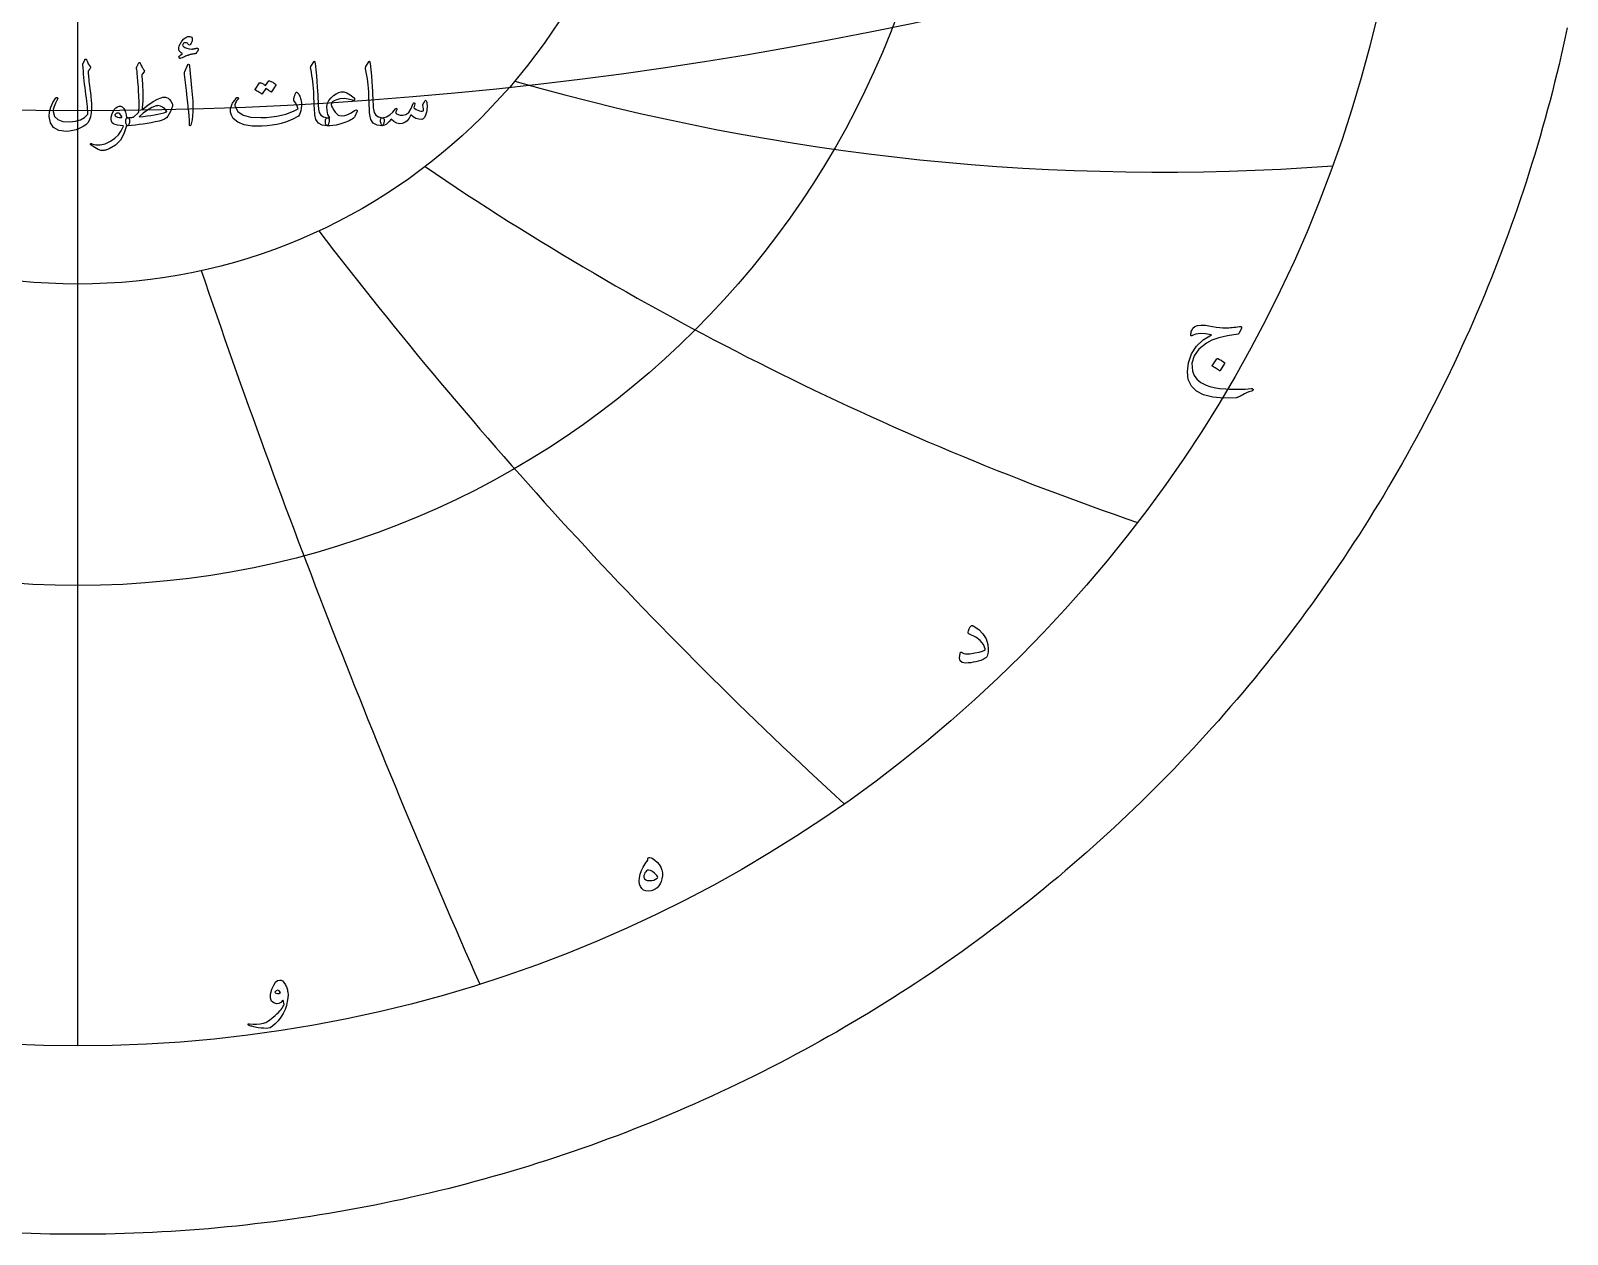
# Model space of a CAD drawing. Header units: millimetres. Extents: x -68 to 68, y -68 to 70.
# Drawn here: x -2.1 to 67, y -68.5 to -14.3 of the extents above; entities that cross this region are included whole.
import ezdxf

# ---------------------------------------------------------------- set-up
doc = ezdxf.new("R2010")
doc.units = ezdxf.units.MM
for name, color, linetype in [('CUT_OUTER', 1, 'Continuous'), ('ENGRAVE', 7, 'Continuous'), ('ENGRAVE_FINE', 8, 'Continuous'), ('TEXT', 5, 'Continuous')]:
    doc.layers.add(name, color=color, linetype=linetype)

msp = doc.modelspace()

# ---------------------------------------------------------------- linework, layer by layer
at = {"layer": 'CUT_OUTER'}
msp.add_lwpolyline([(66.9903, -14.182), (66.902, -14.5927), (66.8112, -15.003), (66.7179, -15.4126), (66.6221, -15.8217), (66.5237, -16.2302), (66.4229, -16.6381), (66.3196, -17.0453), (66.2137, -17.4519), (66.1054, -17.8579), (65.9946, -18.2632), (65.8813, -18.6677), (65.7655, -19.0716), (65.6472, -19.4748), (65.5265, -19.8772), (65.4033, -20.2789), (65.2776, -20.6799), (65.1495, -21.08), (65.0189, -21.4794), (64.8859, -21.8779), (64.7505, -22.2756), (64.6126, -22.6725), (64.4722, -23.0685), (64.3295, -23.4637), (64.1843, -23.858), (64.0367, -24.2513), (63.8867, -24.6438), (63.7343, -25.0354), (63.5795, -25.4259), (63.4222, -25.8156), (63.2627, -26.2042), (63.1007, -26.5919), (62.9363, -26.9786), (62.7696, -27.3643), (62.6005, -27.7489), (62.4291, -28.1325), (62.2553, -28.515), (62.0791, -28.8965), (61.9007, -29.2768), (61.7199, -29.6561), (61.5367, -30.0342), (61.3513, -30.4113), (61.1635, -30.7871), (60.9735, -31.1618), (60.7811, -31.5354), (60.5865, -31.9077), (60.3896, -32.2789), (60.1904, -32.6488), (59.9889, -33.0175), (59.7852, -33.385), (59.5792, -33.7512), (59.371, -34.1161), (59.1605, -34.4798), (58.9479, -34.8421), (58.733, -35.2032), (58.5159, -35.5629), (58.2965, -35.9213), (58.075, -36.2783), (57.8513, -36.634), (57.6255, -36.9882), (57.3974, -37.3411), (57.1672, -37.6926), (56.9349, -38.0427), (56.7004, -38.3913), (56.4638, -38.7385), (56.225, -39.0842), (55.9841, -39.4285), (55.7411, -39.7712), (55.4961, -40.1125), (55.2489, -40.4523), (54.9996, -40.7905), (54.7483, -41.1272), (54.4949, -41.4624), (54.2395, -41.796), (53.982, -42.128), (53.7225, -42.4584), (53.461, -42.7873), (53.1974, -43.1145), (52.9319, -43.4401), (52.6644, -43.764), (52.3948, -44.0864), (52.1233, -44.407), (51.8499, -44.726), (51.5745, -45.0433), (51.2971, -45.3589), (51.0178, -45.6728), (50.7366, -45.985), (50.4535, -46.2954), (50.1685, -46.6042), (49.8816, -46.9111), (49.5928, -47.2163), (49.3022, -47.5197), (49.0097, -47.8213), (48.7153, -48.1211), (48.4191, -48.4191), (48.1211, -48.7153), (47.8213, -49.0097), (47.5197, -49.3022), (47.2163, -49.5928), (46.9111, -49.8816), (46.6042, -50.1685), (46.2954, -50.4535), (45.985, -50.7366), (45.6728, -51.0178), (45.3589, -51.2971), (45.0433, -51.5745), (44.726, -51.8499), (44.407, -52.1233), (44.0864, -52.3948), (43.764, -52.6644), (43.4401, -52.9319), (43.1145, -53.1974), (42.7873, -53.461), (42.4584, -53.7225), (42.128, -53.982), (41.796, -54.2395), (41.4624, -54.4949), (41.1272, -54.7483), (40.7905, -54.9996), (40.4523, -55.2489), (40.1125, -55.4961), (39.7712, -55.7411), (39.4285, -55.9841), (39.0842, -56.225), (38.7385, -56.4638), (38.3913, -56.7004), (38.0427, -56.9349), (37.6926, -57.1672), (37.3411, -57.3974), (36.9882, -57.6255), (36.634, -57.8513), (36.2783, -58.075), (35.9213, -58.2965), (35.5629, -58.5159), (35.2032, -58.733), (34.8421, -58.9479), (34.4798, -59.1605), (34.1161, -59.371), (33.7512, -59.5792), (33.385, -59.7852), (33.0175, -59.9889), (32.6488, -60.1904), (32.2789, -60.3896), (31.9077, -60.5865), (31.5354, -60.7811), (31.1618, -60.9735), (30.7871, -61.1635), (30.4113, -61.3513), (30.0342, -61.5367), (29.6561, -61.7199), (29.2768, -61.9007), (28.8965, -62.0791), (28.515, -62.2553), (28.1325, -62.4291), (27.7489, -62.6005), (27.3643, -62.7696), (26.9786, -62.9363), (26.5919, -63.1007), (26.2042, -63.2627), (25.8156, -63.4222), (25.4259, -63.5795), (25.0354, -63.7343), (24.6438, -63.8867), (24.2513, -64.0367), (23.858, -64.1843), (23.4637, -64.3295), (23.0685, -64.4722), (22.6725, -64.6126), (22.2756, -64.7505), (21.8779, -64.8859), (21.4794, -65.0189), (21.08, -65.1495), (20.6799, -65.2776), (20.2789, -65.4033), (19.8772, -65.5265), (19.4748, -65.6472), (19.0716, -65.7655), (18.6677, -65.8813), (18.2632, -65.9946), (17.8579, -66.1054), (17.4519, -66.2137), (17.0453, -66.3196), (16.6381, -66.4229), (16.2302, -66.5237), (15.8217, -66.6221), (15.4126, -66.7179), (15.003, -66.8112), (14.5927, -66.902), (14.182, -66.9903), (13.7706, -67.076), (13.3588, -67.1593), (12.9465, -67.24), (12.5337, -67.3181), (12.1204, -67.3938), (11.7066, -67.4669), (11.2924, -67.5374), (10.8778, -67.6055), (10.4628, -67.6709), (10.0474, -67.7339), (9.6316, -67.7942), (9.2154, -67.8521), (8.7989, -67.9073), (8.3821, -67.96), (7.9649, -68.0102), (7.5475, -68.0578), (7.1297, -68.1028), (6.7117, -68.1453), (6.2935, -68.1852), (5.875, -68.2225), (5.4563, -68.2573), (5.0373, -68.2895), (4.6182, -68.3191), (4.1989, -68.3461), (3.7795, -68.3706), (3.3599, -68.3925), (2.9402, -68.4118), (2.5204, -68.4286), (2.1005, -68.4428), (1.6805, -68.4544), (1.2604, -68.4634), (0.8403, -68.4698), (0.4202, -68.4737), (0, -68.475), (-0.4202, -68.4737), (-0.8403, -68.4698), (-1.2604, -68.4634), (-1.6805, -68.4544), (-2.1005, -68.4428), (-2.5204, -68.4286)], dxfattribs=at)
at = {"layer": 'ENGRAVE'}
for points in [[(0, -60), (0, 60)], [(0, -60), (0, -25.7092)]]:
    msp.add_lwpolyline(points, dxfattribs=at)
for radius in [60, 39.2754, 25.7092]:
    msp.add_circle((0, 0), radius, dxfattribs=at)
for centre, radius, start, end in [((48.7041, 84.358), 105.0281, 253.943357, 274.21891), ((91.6276, 91.6276), 135.4023, 235.847967, 251.054631), ((168.0561, 97.0273), 197.9892, 217.431682, 227.569458), ((374.5178, 100.3517), 389.7135, 198.77882, 203.847709)]:
    msp.add_arc(centre, radius, start, end, dxfattribs=at)
at = {"layer": 'ENGRAVE_FINE'}
msp.add_arc((0, 163.4083), 181.3071, 250.847985, 289.152015, dxfattribs=at)
at = {"layer": 'TEXT'}
for points in [[(5.2753, -15.3402), (5.2233, -15.3499), (5.175, -15.3592), (5.1305, -15.3679), (5.0897, -15.3761), (5.0529, -15.3841), (5.0204, -15.3921), (4.992, -15.4001), (4.968, -15.4081), (4.9435, -15.4172), (4.9141, -15.4285), (4.8796, -15.4421), (4.8402, -15.458), (4.7958, -15.4763), (4.7464, -15.4974), (4.692, -15.5212), (4.6326, -15.5478), (4.6084, -15.5558), (4.5877, -15.5558), (4.5705, -15.5478), (4.5568, -15.5318), (4.5486, -15.4926), (4.5718, -15.447), (4.6264, -15.3948), (4.7125, -15.3362), (4.6466, -15.2988), (4.5967, -15.2584), (4.5628, -15.215), (4.5448, -15.1686), (4.5413, -15.081), (4.5628, -14.9859), (4.6092, -14.8834), (4.6805, -14.7734), (4.7656, -14.6748), (4.8532, -14.6067), (4.9433, -14.569), (5.0358, -14.5618), (5.0875, -14.5748), (5.1227, -14.6017), (5.1414, -14.6426), (5.1436, -14.6975), (5.1346, -14.7569), (5.1197, -14.8113), (5.0987, -14.8607), (5.0718, -14.9051), (5.0448, -14.9363), (5.0199, -14.95), (4.9969, -14.9463), (4.9759, -14.925), (4.952, -14.8934), (4.9241, -14.8702), (4.8921, -14.8554), (4.8562, -14.8492), (4.8185, -14.8492), (4.7853, -14.8572), (4.7566, -14.8731), (4.7324, -14.8971), (4.7147, -14.926), (4.7095, -14.953), (4.7167, -14.9779), (4.7364, -15.0009), (4.8103, -15.0555), (4.9001, -15.0957), (5.0059, -15.1214), (5.1276, -15.1326), (5.1382, -15.1323), (5.1501, -15.1311), (5.1632, -15.1293), (5.1775, -15.1266), (5.1931, -15.1235), (5.21, -15.1201), (5.2281, -15.1165), (5.2474, -15.1127), (5.2684, -15.1088), (5.2873, -15.1052), (5.3043, -15.1018), (5.3193, -15.0987), (5.3325, -15.0961), (5.3442, -15.0942), (5.3544, -15.0931), (5.3632, -15.0927), (5.3796, -15.0945), (5.3931, -15.0997), (5.4036, -15.1084), (5.4111, -15.1206), (5.4158, -15.1324), (5.4181, -15.1436), (5.4178, -15.1543), (5.4151, -15.1646), (5.3764, -15.2369), (5.3402, -15.2903), (5.3065, -15.3247), (5.2753, -15.3402)], [(0.3094, -15.6117), (0.3164, -15.5994), (0.3253, -15.5907), (0.3363, -15.5855), (0.3493, -15.5837), (0.3623, -15.586), (0.3732, -15.5927), (0.3822, -15.6039), (0.3892, -15.6196), (0.4264, -15.7112), (0.4661, -15.7903), (0.5082, -15.8569), (0.5529, -15.9111), (0.5661, -15.9305), (0.5698, -15.953), (0.5641, -15.9784), (0.5489, -16.0069), (0.5392, -16.0206), (0.5299, -16.0338), (0.5212, -16.0465), (0.513, -16.0588), (0.5052, -16.0702), (0.498, -16.0807), (0.4913, -16.0902), (0.485, -16.0987), (0.4745, -16.1141), (0.4671, -16.1326), (0.4626, -16.1541), (0.4611, -16.1785), (0.4658, -16.2475), (0.472, -16.3227), (0.4798, -16.4042), (0.489, -16.4919), (0.4995, -16.5858), (0.511, -16.686), (0.5234, -16.7924), (0.5369, -16.905), (0.552, -17.0174), (0.5654, -17.1231), (0.577, -17.222), (0.5868, -17.3142), (0.5952, -17.3999), (0.6023, -17.4794), (0.6081, -17.5526), (0.6128, -17.6196), (0.618, -17.8179), (0.6018, -18.0058), (0.5641, -18.1832), (0.505, -18.3501), (0.4473, -18.4482), (0.3583, -18.5387), (0.2378, -18.6218), (0.0858, -18.6974), (-0.0788, -18.76), (-0.2335, -18.8042), (-0.3782, -18.8299), (-0.513, -18.8371), (-0.8503, -18.7907), (-1.0918, -18.6635), (-1.2375, -18.4554), (-1.2874, -18.1665), (-1.2699, -17.9512), (-1.2135, -17.7404), (-1.1182, -17.534), (-0.984, -17.3322), (-0.9738, -17.3205), (-0.9631, -17.3132), (-0.9518, -17.3105), (-0.9401, -17.3122), (-0.9276, -17.317), (-0.9181, -17.3232), (-0.9117, -17.3309), (-0.9082, -17.3402), (-0.9057, -17.3539), (-0.9062, -17.3671), (-0.9097, -17.3798), (-0.9161, -17.3921), (-1.0077, -17.5704), (-1.0708, -17.7224), (-1.1055, -17.8479), (-1.1118, -17.9469), (-1.0451, -18.1603), (-0.9012, -18.3092), (-0.6799, -18.3938), (-0.3812, -18.414), (-0.112, -18.3848), (0.1168, -18.3172), (0.3051, -18.2112), (0.4531, -18.0667), (0.45, -17.997), (0.4446, -17.9155), (0.437, -17.8223), (0.4271, -17.7174), (0.4148, -17.6005), (0.3997, -17.4714), (0.3819, -17.3301), (0.3613, -17.1765), (0.3418, -17.0181), (0.3233, -16.8621), (0.3059, -16.7087), (0.2894, -16.5577), (0.2742, -16.4093), (0.2605, -16.2633), (0.2482, -16.1199), (0.2375, -15.9789), (0.2216, -15.8432), (0.2223, -15.8277), (0.2245, -15.8132), (0.2283, -15.7998), (0.2335, -15.7873)], [(2.7445, -15.7554), (2.7539, -15.7451), (2.7624, -15.7384), (2.7699, -15.7352), (2.7764, -15.7354), (2.7841, -15.7389), (2.7914, -15.7454), (2.7981, -15.7549), (2.8043, -15.7673), (2.8297, -15.8212), (2.8537, -15.8711), (2.8766, -15.917), (2.8981, -15.959), (2.9187, -15.9964), (2.9386, -16.0288), (2.9576, -16.0563), (2.976, -16.0787), (2.9895, -16.0972), (2.994, -16.1166), (2.9895, -16.1371), (2.976, -16.1586), (2.8961, -16.2584), (2.8859, -16.2756), (2.8792, -16.2953), (2.8759, -16.3175), (2.8762, -16.3422), (2.8892, -16.5306), (2.9001, -16.6965), (2.9091, -16.8399), (2.9161, -16.9609), (2.9213, -17.0597), (2.9251, -17.1366), (2.9273, -17.1915), (2.9281, -17.2244), (2.9272, -17.3217), (2.9246, -17.414), (2.9202, -17.5013), (2.9141, -17.5837), (2.9065, -17.661), (2.8976, -17.7334), (2.8875, -17.8007), (2.8762, -17.8631), (3.1474, -17.6555), (3.3822, -17.4959), (3.5805, -17.3841), (3.7424, -17.3202), (3.8145, -17.3032), (3.8792, -17.2963), (3.9363, -17.2992), (3.9859, -17.3122), (4.0561, -17.3486), (4.1227, -17.406), (4.1858, -17.4844), (4.2454, -17.5837), (4.2547, -17.6074), (4.2584, -17.6346), (4.2567, -17.6653), (4.2494, -17.6994), (4.2097, -17.8222), (4.1626, -17.939), (4.108, -18.0497), (4.0458, -18.1545), (3.9854, -18.2219), (3.9001, -18.2803), (3.7898, -18.3297), (3.6546, -18.3701), (3.4736, -18.4101), (3.2938, -18.4464), (3.1153, -18.479), (2.9381, -18.5078), (2.7623, -18.5326), (2.5883, -18.5532), (2.416, -18.5696), (2.2455, -18.5817), (2.2263, -18.5762), (2.2085, -18.5597), (2.1923, -18.5323), (2.1776, -18.4938), (2.1646, -18.4467), (2.1576, -18.401), (2.1566, -18.3569), (2.1616, -18.3142), (2.1729, -18.277), (2.1906, -18.2493), (2.2148, -18.2311), (2.2455, -18.2224), (2.2863, -18.2201), (2.3248, -18.2174), (2.3611, -18.2141), (2.3952, -18.2104), (2.427, -18.2067), (2.4565, -18.2034), (2.4839, -18.2007), (2.5089, -18.1984), (2.7325, -17.9829), (2.7345, -17.9735), (2.7365, -17.9614), (2.7385, -17.9466), (2.7405, -17.929), (2.7425, -17.9086), (2.7445, -17.8856), (2.7465, -17.8597), (2.7484, -17.8312), (2.7502, -17.8001), (2.7514, -17.7668), (2.7522, -17.7312), (2.7524, -17.6935), (2.7524, -17.6537), (2.7524, -17.6121), (2.7524, -17.5688), (2.7524, -17.5238), (2.7519, -17.4729), (2.7504, -17.412), (2.7479, -17.3412), (2.7445, -17.2603), (2.74, -17.17), (2.7345, -17.0707), (2.728, -16.9624), (2.7205, -16.8452), (2.7033, -16.5849), (2.6876, -16.3791), (2.6733, -16.2277), (2.6606, -16.1306), (2.6504, -16.0682), (2.6437, -16.0208), (2.6404, -15.9884), (2.6407, -15.9709), (2.6528, -15.938), (2.6651, -15.9071), (2.6777, -15.8781), (2.6906, -15.8512), (2.7037, -15.8257), (2.717, -15.8013), (2.7306, -15.7778), (2.7445, -15.7554)], [(4.9121, -15.9071), (4.9502, -15.8332), (4.9809, -15.8073), (5.0041, -15.8292), (5.0199, -15.8991), (5.1117, -16.8771), (5.1663, -17.4774), (5.1785, -17.9569), (5.1483, -18.3157), (5.0757, -18.5537), (5.0625, -18.5732), (5.0508, -18.5837), (5.0406, -18.5851), (5.0318, -18.5777), (5.0248, -18.5659), (5.0199, -18.5507), (5.0169, -18.532), (5.0159, -18.5098), (5.0159, -18.3369), (5.0079, -18.1535), (4.9919, -17.9597), (4.968, -17.7553), (4.9627, -17.7019), (4.947, -17.5577), (4.9208, -17.3227), (4.8841, -16.9969), (4.7963, -16.2743), (4.7943, -16.2359), (4.7963, -16.2005), (4.8023, -16.168), (4.8123, -16.1386)], [(10.6126, -15.7075), (10.6203, -15.6955), (10.6275, -15.6875), (10.6343, -15.6835), (10.6405, -15.6835), (10.65, -15.6888), (10.6585, -15.7045), (10.666, -15.7307), (10.6724, -15.7673), (10.7054, -16.0655), (10.7323, -16.3412), (10.7533, -16.5944), (10.7682, -16.8252), (10.7779, -17.0226), (10.7867, -17.1994), (10.7948, -17.3559), (10.8022, -17.4919), (10.8085, -17.6074), (10.8137, -17.7024), (10.8175, -17.777), (10.8201, -17.8312), (10.8556, -17.9933), (10.9339, -18.1126), (11.0552, -18.189), (11.2193, -18.2224), (11.265, -18.2344), (11.2942, -18.2623), (11.3069, -18.3062), (11.3032, -18.3661), (11.2845, -18.4604), (11.2642, -18.5278), (11.2425, -18.5682), (11.2193, -18.5817), (10.9883, -18.5512), (10.8181, -18.4599), (10.7089, -18.3077), (10.6605, -18.0946), (10.6529, -17.9927), (10.646, -17.8906), (10.6399, -17.7881), (10.6345, -17.6855), (10.6297, -17.5826), (10.625, -17.4794), (10.6207, -17.376), (10.6166, -17.2723), (10.6091, -17.0746), (10.5986, -16.8966), (10.5851, -16.7383), (10.5686, -16.5997), (10.5492, -16.4666), (10.5267, -16.3247), (10.5013, -16.1741), (10.4728, -16.0148), (10.4691, -15.9862), (10.4698, -15.96), (10.4751, -15.9363), (10.4848, -15.915)], [(13.0836, -15.7075), (13.0913, -15.6955), (13.0985, -15.6875), (13.1053, -15.6835), (13.1115, -15.6835), (13.121, -15.6888), (13.1295, -15.7045), (13.137, -15.7307), (13.1434, -15.7673), (13.1764, -16.0655), (13.2033, -16.3412), (13.2243, -16.5944), (13.2393, -16.8252), (13.2489, -17.0226), (13.2577, -17.1994), (13.2658, -17.3559), (13.2732, -17.4919), (13.2795, -17.6074), (13.2847, -17.7024), (13.2885, -17.777), (13.2911, -17.8312), (13.3266, -17.9933), (13.4049, -18.1126), (13.5262, -18.189), (13.6903, -18.2224), (13.736, -18.2344), (13.7652, -18.2623), (13.7779, -18.3062), (13.7742, -18.3661), (13.7555, -18.4604), (13.7353, -18.5278), (13.7135, -18.5682), (13.6903, -18.5817), (13.4593, -18.5512), (13.2892, -18.4599), (13.1799, -18.3077), (13.1315, -18.0946), (13.1239, -17.9927), (13.117, -17.8906), (13.1109, -17.7881), (13.1055, -17.6855), (13.1007, -17.5826), (13.096, -17.4794), (13.0917, -17.376), (13.0876, -17.2723), (13.0801, -17.0746), (13.0696, -16.8966), (13.0561, -16.7383), (13.0397, -16.5997), (13.0202, -16.4666), (12.9977, -16.3247), (12.9723, -16.1741), (12.9439, -16.0148), (12.9401, -15.9862), (12.9409, -15.96), (12.9461, -15.9363), (12.9558, -15.915)], [(8.5847, -16.5657), (8.5896, -16.5607), (8.5966, -16.5577), (8.6056, -16.5567), (8.6166, -16.5577), (8.6559, -16.5725), (8.6939, -16.5887), (8.7307, -16.6064), (8.7663, -16.6256), (8.8008, -16.6466), (8.8347, -16.6695), (8.8677, -16.6945), (8.9, -16.7214), (8.9063, -16.7296), (8.909, -16.7384), (8.9083, -16.7476), (8.904, -16.7573), (8.7124, -17.0607), (8.7072, -17.0647), (8.6994, -17.0647), (8.6892, -17.0607), (8.6765, -17.0527), (8.6677, -17.0454), (8.6535, -17.0353), (8.6338, -17.0224), (8.6086, -17.0068), (8.5777, -16.9883), (8.5407, -16.9664), (8.4978, -16.9413), (8.4489, -16.913), (8.2972, -17.1486), (8.2903, -17.1558), (8.2813, -17.1575), (8.2703, -17.1538), (8.2573, -17.1446), (8.2461, -17.1366), (8.2284, -17.1246), (8.2042, -17.1086), (8.1735, -17.0887), (8.1358, -17.0647), (8.0907, -17.0368), (8.038, -17.0048), (7.9779, -16.9689), (7.9716, -16.9629), (7.9689, -16.9569), (7.9696, -16.951), (7.9739, -16.945), (8.1695, -16.6536), (8.1745, -16.6486), (8.1815, -16.6456), (8.1905, -16.6446), (8.2014, -16.6456), (8.2349, -16.6564), (8.2673, -16.669), (8.2987, -16.6834), (8.3292, -16.6995), (8.3586, -16.717), (8.3871, -16.7359), (8.4145, -16.756), (8.4409, -16.7773)], [(9.886, -17.0967), (9.9128, -17.1303), (9.9374, -17.1675), (9.9598, -17.2082), (9.9798, -17.2523), (9.9977, -17.2997), (10.0133, -17.3501), (10.0266, -17.4035), (10.0377, -17.4599), (10.0522, -17.5732), (10.0557, -17.6855), (10.0482, -17.7967), (10.0297, -17.907), (10.0018, -18.0053), (9.9659, -18.0847), (9.922, -18.145), (9.8701, -18.1865), (9.7054, -18.2735), (9.5307, -18.3511), (9.3461, -18.4192), (9.1515, -18.4779), (8.9469, -18.5265), (8.7324, -18.5647), (8.5078, -18.5924), (8.2733, -18.6096), (7.8337, -18.6051), (7.4729, -18.5437), (7.191, -18.4255), (6.9879, -18.2503), (6.9046, -18.1134), (6.8661, -17.9659), (6.8726, -17.808), (6.924, -17.6396), (6.9414, -17.6033), (6.9614, -17.5662), (6.9843, -17.5284), (7.0098, -17.4899), (7.0382, -17.4506), (7.0692, -17.4105), (7.103, -17.3697), (7.1396, -17.3282), (7.1518, -17.3165), (7.1645, -17.3092), (7.1777, -17.3065), (7.1915, -17.3082), (7.2007, -17.3117), (7.2084, -17.3182), (7.2147, -17.3277), (7.2194, -17.3402), (7.2217, -17.3519), (7.2204, -17.3631), (7.2157, -17.3738), (7.2074, -17.3841), (7.1733, -17.4247), (7.1426, -17.4669), (7.1154, -17.5106), (7.0917, -17.5557), (7.0755, -17.5989), (7.0667, -17.6406), (7.0655, -17.6807), (7.0717, -17.7194), (7.1965, -17.9452), (7.431, -18.1036), (7.7753, -18.1947), (8.2294, -18.2184), (8.479, -18.2088), (8.7169, -18.188), (8.9431, -18.1559), (9.1575, -18.1126), (9.3605, -18.0581), (9.5522, -17.9923), (9.7327, -17.9154), (9.902, -17.8272), (9.8855, -17.7448), (9.8481, -17.6535), (9.7897, -17.5532), (9.7104, -17.444), (9.7079, -17.4335), (9.7084, -17.414), (9.7119, -17.3856), (9.7184, -17.3481), (9.7201, -17.3444), (9.7214, -17.3412), (9.7221, -17.3384), (9.7224, -17.3362), (9.7353, -17.2853), (9.7543, -17.2284), (9.7792, -17.1655), (9.8102, -17.0967), (9.8239, -17.0757), (9.8411, -17.0687), (9.8618, -17.0757), (9.886, -17.0967)], [(12.5646, -17.931), (12.4568, -18.1705), (12.4431, -18.1942), (12.4299, -18.2134), (12.4172, -18.2281), (12.4049, -18.2384), (12.3428, -18.2809), (12.2762, -18.3207), (12.2051, -18.3577), (12.1295, -18.392), (12.0497, -18.4241), (11.9658, -18.4544), (11.878, -18.483), (11.7862, -18.5098), (11.6145, -18.5517), (11.4628, -18.5777), (11.3311, -18.5876), (11.2193, -18.5817), (11.1767, -18.5622), (11.1485, -18.5238), (11.1348, -18.4664), (11.1355, -18.39), (11.1457, -18.3212), (11.1605, -18.2703), (11.1797, -18.2374), (11.2034, -18.2224), (11.2074, -18.2224), (11.2114, -18.2224), (11.2153, -18.2224), (11.2193, -18.2224), (11.249, -18.2254), (11.2782, -18.2264), (11.3069, -18.2254), (11.3351, -18.2224), (11.2867, -18.1508), (11.2493, -18.0717), (11.2228, -17.9851), (11.2074, -17.8911), (11.2051, -17.7226), (11.2343, -17.5727), (11.2949, -17.4412), (11.387, -17.3282), (11.5055, -17.2227), (11.6215, -17.1416), (11.735, -17.0849), (11.8461, -17.0527), (11.9658, -17.053), (12.1016, -17.0977), (12.2532, -17.1867), (12.4209, -17.3202), (12.4399, -17.3409), (12.4489, -17.3631), (12.4479, -17.3868), (12.4369, -17.412), (12.4212, -17.4315), (12.4019, -17.442), (12.3792, -17.4435), (12.353, -17.436), (12.1652, -17.3816), (11.9768, -17.3621), (11.7879, -17.3776), (11.5986, -17.428), (11.5235, -17.4597), (11.4658, -17.4949), (11.4257, -17.5335), (11.403, -17.5757), (11.3975, -17.6291), (11.4129, -17.6974), (11.4494, -17.7808), (11.5068, -17.8791), (11.5766, -17.9784), (11.6425, -18.0527), (11.7044, -18.1021), (11.7622, -18.1266), (11.8882, -18.1391), (12.0147, -18.1246), (12.1417, -18.0832), (12.2692, -18.0148), (12.385, -17.935), (12.4449, -17.897), (12.4928, -17.8751), (12.5287, -17.8691), (12.5526, -17.8791), (12.5624, -17.8913), (12.5676, -17.904), (12.5684, -17.9172), (12.5646, -17.931)], [(2.1656, -18.6256), (2.0721, -18.9542), (1.9151, -19.2293), (1.6948, -19.4512), (1.4111, -19.6196), (1.3715, -19.6367), (1.3323, -19.652), (1.2936, -19.6656), (1.2555, -19.6774), (1.218, -19.6873), (1.1816, -19.6949), (1.1462, -19.7003), (1.1118, -19.7034), (1.0259, -19.6912), (0.9122, -19.6465), (0.7704, -19.5694), (0.6008, -19.4599), (0.5826, -19.4442), (0.5718, -19.4289), (0.5686, -19.4142), (0.5728, -19.4), (0.5823, -19.389), (0.5948, -19.384), (0.6103, -19.385), (0.6287, -19.392), (0.8051, -19.4492), (1.003, -19.4489), (1.2223, -19.3913), (1.463, -19.2763), (1.6596, -19.1428), (1.8223, -18.9858), (1.9511, -18.8055), (2.0459, -18.6016), (2.0451, -18.5944), (2.0429, -18.5886), (2.0391, -18.5844), (2.0339, -18.5817), (1.8964, -18.5737), (1.7794, -18.5577), (1.6829, -18.5338), (1.6068, -18.5018), (1.5479, -18.4524), (1.5109, -18.3841), (1.496, -18.2967), (1.503, -18.1904), (1.5052, -18.1764), (1.508, -18.162), (1.5112, -18.1474), (1.5149, -18.1326), (1.5192, -18.1172), (1.5239, -18.1011), (1.5292, -18.0843), (1.5349, -18.0667), (1.5818, -17.9527), (1.6387, -17.8581), (1.7056, -17.783), (1.7824, -17.7274), (1.861, -17.6969), (1.9331, -17.6974), (1.9987, -17.7289), (2.0578, -17.7913), (2.1095, -17.8781), (2.1487, -17.9789), (2.1754, -18.0936), (2.1896, -18.2224), (2.1974, -18.2223), (2.205, -18.2219), (2.2124, -18.2213), (2.2195, -18.2204), (2.2266, -18.2195), (2.234, -18.2189), (2.2416, -18.2185), (2.2495, -18.2184), (2.2764, -18.2241), (2.2974, -18.2413), (2.3123, -18.27), (2.3213, -18.3102), (2.3251, -18.3544), (2.3243, -18.399), (2.3191, -18.4442), (2.3093, -18.4898), (2.2966, -18.53), (2.2824, -18.5587), (2.2667, -18.5759), (2.2495, -18.5817), (2.1736, -18.5817), (2.1731, -18.5889), (2.1716, -18.5986), (2.1691, -18.6108), (2.1656, -18.6256)], [(3.6027, -17.6795), (3.5825, -17.6802), (3.5618, -17.6825), (3.5406, -17.6862), (3.5189, -17.6915), (3.3228, -17.7685), (3.1297, -17.8761), (2.9396, -18.0141), (2.7524, -18.1825), (2.9393, -18.165), (3.1167, -18.1445), (3.2846, -18.1211), (3.443, -18.0946), (3.592, -18.065), (3.7315, -18.0318), (3.8614, -17.9951), (3.982, -17.9549), (3.9932, -17.9502), (3.9989, -17.9439), (3.9992, -17.9362), (3.9939, -17.927), (3.9081, -17.8217), (3.8143, -17.7453), (3.7125, -17.6979), (3.6027, -17.6795)], [(15.6264, -17.444), (15.6352, -17.438), (15.6454, -17.44), (15.6571, -17.4499), (15.6703, -17.4679), (15.6846, -17.4983), (15.6953, -17.5418), (15.7025, -17.5981), (15.7063, -17.6675), (15.7075, -17.7463), (15.7033, -17.8232), (15.6935, -17.898), (15.6783, -17.9709), (15.6339, -18.1126), (15.5845, -18.2144), (15.5301, -18.2763), (15.4707, -18.2982), (15.3303, -18.29), (15.2003, -18.2533), (15.0808, -18.1882), (14.9718, -18.0946), (14.8969, -18.2421), (14.8081, -18.3571), (14.7053, -18.4397), (14.5885, -18.4898), (14.466, -18.5008), (14.342, -18.4699), (14.2165, -18.397), (14.0895, -18.2823), (13.9867, -18.4132), (13.8859, -18.5068), (13.7871, -18.5629), (13.6903, -18.5817), (13.6709, -18.5707), (13.6524, -18.5377), (13.635, -18.4829), (13.6185, -18.406), (13.6125, -18.3302), (13.6225, -18.2743), (13.6484, -18.2384), (13.6903, -18.2224), (13.8745, -18.1807), (14.0356, -18.0996), (14.1739, -17.9791), (14.2891, -17.8192), (14.2954, -17.8105), (14.3021, -17.8042), (14.3093, -17.8005), (14.3171, -17.7992), (14.3266, -17.8002), (14.335, -17.8032), (14.3425, -17.8082), (14.349, -17.8152), (14.3528, -17.8367), (14.344, -17.8731), (14.3228, -17.9245), (14.2891, -17.9909), (14.3333, -18.042), (14.4019, -18.0797), (14.495, -18.1039), (14.6125, -18.1146), (14.7589, -18.0839), (14.8869, -17.9839), (14.9965, -17.8145), (15.0875, -17.5757), (15.092, -17.5635), (15.0975, -17.5547), (15.104, -17.5495), (15.1115, -17.5477), (15.1227, -17.5487), (15.1324, -17.5517), (15.1407, -17.5567), (15.1474, -17.5637), (15.1524, -17.5737), (15.1554, -17.5837), (15.1564, -17.5937), (15.1554, -17.6036), (15.1155, -17.7713), (15.1621, -17.8127), (15.2183, -17.8491), (15.2839, -17.8806), (15.359, -17.907), (15.4321, -17.9242), (15.4877, -17.928), (15.5259, -17.9182), (15.5466, -17.895), (15.5533, -17.8596), (15.5496, -17.8092), (15.5354, -17.7438), (15.5107, -17.6635), (15.5149, -17.6408), (15.5356, -17.5966), (15.5728, -17.531), (15.6264, -17.444)], [(1.974, -18.1785), (1.9321, -18.1054), (1.8862, -18.0537), (1.8363, -18.0235), (1.7824, -18.0148), (1.7502, -18.0233), (1.7215, -18.0368), (1.6963, -18.0552), (1.6746, -18.0787), (1.6676, -18.0911), (1.6666, -18.1046), (1.6716, -18.1191), (1.6826, -18.1346), (1.7238, -18.1707), (1.7834, -18.1954), (1.8615, -18.2087), (1.958, -18.2104), (1.968, -18.2084), (1.974, -18.2024), (1.976, -18.1924), (1.974, -18.1785)], [(52.3321, -27.6939), (52.23, -27.9238), (52.2206, -27.939), (52.2097, -27.9504), (52.1972, -27.9581), (52.1831, -27.9621), (51.7107, -28.0366), (51.3155, -28.1282), (50.9975, -28.2368), (50.7567, -28.3624), (50.4189, -28.6378), (50.2021, -28.9404), (50.106, -29.2701), (50.1307, -29.627), (50.2058, -29.8202), (50.333, -29.9911), (50.5124, -30.1396), (50.7439, -30.2657), (50.9065, -30.3221), (51.109, -30.3679), (51.3515, -30.403), (51.6338, -30.4275), (51.7839, -30.4347), (51.9319, -30.4392), (52.0777, -30.4411), (52.2214, -30.4403), (52.3625, -30.4371), (52.5003, -30.4318), (52.635, -30.4243), (52.7665, -30.4148), (52.7973, -30.4126), (52.8218, -30.4148), (52.8399, -30.4211), (52.8516, -30.4318), (52.858, -30.4448), (52.8601, -30.4584), (52.858, -30.4725), (52.8516, -30.4871), (52.847, -30.495), (52.8415, -30.5015), (52.8353, -30.5067), (52.8282, -30.5106), (52.8206, -30.5139), (52.8128, -30.5175), (52.8047, -30.5213), (52.7963, -30.5255), (52.6736, -30.5646), (52.5653, -30.6053), (52.4713, -30.6476), (52.3918, -30.6915), (52.3408, -30.7232), (52.2944, -30.7501), (52.2524, -30.7722), (52.2151, -30.7895), (52.1827, -30.8028), (52.156, -30.8129), (52.1348, -30.8198), (52.1192, -30.8235), (51.537, -30.8451), (51.042, -30.8033), (50.6342, -30.6982), (50.3138, -30.5297), (50.0823, -30.2987), (49.9455, -30.0102), (49.9035, -29.6643), (49.9561, -29.2608), (50.0956, -28.8544), (50.3138, -28.5082), (50.6108, -28.2221), (50.9866, -27.9962), (50.7205, -27.9453), (50.4884, -27.9334), (50.2904, -27.9603), (50.1265, -28.026), (50.1121, -28.0313), (50.0988, -28.0345), (50.0866, -28.0356), (50.0754, -28.0345), (50.0661, -28.031), (50.0594, -28.0249), (50.0554, -28.0161), (50.0541, -28.0047), (50.0599, -27.9517), (50.069, -27.8993), (50.0812, -27.8474), (50.0967, -27.796), (50.151, -27.6963), (50.2372, -27.6225), (50.3553, -27.5749), (50.5054, -27.5533), (50.6004, -27.5541), (50.7194, -27.565), (50.8623, -27.5861), (51.0292, -27.6172), (51.2014, -27.6483), (51.3602, -27.6694), (51.5058, -27.6803), (51.6381, -27.6811), (51.7017, -27.6783), (51.769, -27.6742), (51.8401, -27.6687), (51.9149, -27.6619), (51.9934, -27.6535), (52.0756, -27.6433), (52.1616, -27.6312), (52.2512, -27.6172), (52.3026, -27.6156), (52.3332, -27.6279), (52.3431, -27.6539), (52.3321, -27.6939)], [(51.2336, -29.0735), (51.2389, -29.0681), (51.2463, -29.065), (51.2559, -29.0639), (51.2676, -29.065), (51.3504, -29.0985), (51.4284, -29.1395), (51.5016, -29.1879), (51.57, -29.2438), (51.5766, -29.2523), (51.5795, -29.2608), (51.5787, -29.2693), (51.5742, -29.2779), (51.3741, -29.6015), (51.3666, -29.6092), (51.3571, -29.611), (51.3453, -29.6071), (51.3315, -29.5972), (51.3195, -29.5887), (51.3006, -29.5759), (51.2748, -29.5589), (51.2421, -29.5376), (51.2019, -29.512), (51.1537, -29.4822), (51.0976, -29.4482), (51.0334, -29.4099), (51.0249, -29.4035), (51.0207, -29.3971), (51.0207, -29.3907), (51.0249, -29.3843)], [(40.0433, -41.3689), (40.0602, -41.3182), (40.0768, -41.2726), (40.0932, -41.232), (40.1093, -41.1965), (40.1249, -41.1657), (40.1396, -41.1395), (40.1536, -41.1178), (40.1668, -41.1007), (40.1873, -41.0842), (40.2104, -41.0772), (40.2362, -41.0799), (40.2647, -41.0921), (40.5167, -41.2611), (40.7107, -41.4573), (40.8467, -41.6806), (40.9247, -41.931), (40.9356, -42.0026), (40.9428, -42.0726), (40.9463, -42.141), (40.946, -42.2078), (40.9417, -42.2724), (40.9332, -42.3344), (40.9204, -42.3938), (40.9034, -42.4505), (40.8882, -42.4808), (40.8683, -42.5079), (40.8435, -42.5319), (40.814, -42.5527), (40.7123, -42.6024), (40.6075, -42.6453), (40.4994, -42.6812), (40.3882, -42.7102), (40.2743, -42.7328), (40.1583, -42.7496), (40.0401, -42.7605), (39.9198, -42.7656), (39.7772, -42.7416), (39.6899, -42.6612), (39.6579, -42.5244), (39.6813, -42.3312), (39.6893, -42.3102), (39.7005, -42.294), (39.7149, -42.2825), (39.7324, -42.2759), (39.7476, -42.2777), (39.7633, -42.2833), (39.7796, -42.2927), (39.7963, -42.3057), (39.8482, -42.3336), (39.9187, -42.3493), (40.0079, -42.3528), (40.1157, -42.344), (40.3496, -42.3099), (40.5404, -42.2716), (40.6881, -42.229), (40.7927, -42.1822), (40.798, -42.1758), (40.8012, -42.1652), (40.8023, -42.1503), (40.8012, -42.1311), (40.7291, -41.9299), (40.5894, -41.7521), (40.3821, -41.5978), (40.1072, -41.4669), (40.0712, -41.448), (40.0486, -41.4253), (40.0393, -41.399), (40.0433, -41.3689)], [(25.6551, -51.5376), (25.6916, -51.5208), (25.7328, -51.5173), (25.7789, -51.5272), (25.8297, -51.5503), (25.9561, -51.635), (26.0628, -51.7313), (26.1499, -51.8394), (26.2172, -51.9591), (26.2638, -52.0839), (26.2885, -52.2114), (26.2914, -52.3415), (26.2725, -52.4743), (26.2382, -52.5954), (26.1906, -52.7032), (26.1296, -52.7977), (26.0554, -52.8789), (25.9716, -52.9441), (25.8819, -52.9906), (25.7863, -53.0186), (25.6849, -53.0279), (25.5524, -53.0183), (25.4444, -52.9811), (25.3608, -52.9161), (25.3017, -52.8235), (25.2663, -52.7109), (25.2538, -52.5819), (25.2642, -52.4363), (25.2975, -52.2742), (25.3515, -52.106), (25.4241, -51.9463), (25.5154, -51.7952), (25.6253, -51.6525), (25.629, -51.6459), (25.6317, -51.6344), (25.6333, -51.6182), (25.6338, -51.5972), (25.6352, -51.5743), (25.6392, -51.5567), (25.6458, -51.5445), (25.6551, -51.5376)], [(26.0596, -52.4531), (26.0775, -52.4307), (26.0799, -52.402), (26.0668, -52.3668), (26.0384, -52.3253), (25.9396, -52.2178), (25.8435, -52.1422), (25.7501, -52.0986), (25.6594, -52.0869), (25.6163, -52.0946), (25.5764, -52.1177), (25.5396, -52.1563), (25.5061, -52.2103), (25.4792, -52.2686), (25.4625, -52.32), (25.4558, -52.3644), (25.4593, -52.402), (25.4891, -52.4709), (25.5402, -52.5201), (25.6125, -52.5497), (25.7062, -52.5595), (25.8097, -52.5529), (25.9032, -52.5329), (25.9865, -52.4996), (26.0596, -52.4531)], [(8.7319, -57.4406), (8.8096, -57.2602), (8.8937, -57.1319), (8.9842, -57.0558), (9.0811, -57.0319), (9.1417, -57.0425), (9.2003, -57.0745), (9.2567, -57.1277), (9.311, -57.2022), (9.3371, -57.2453), (9.36, -57.2895), (9.3796, -57.3347), (9.3961, -57.381), (9.4103, -57.4287), (9.4228, -57.4779), (9.4337, -57.5287), (9.443, -57.5812), (9.4518, -57.698), (9.4441, -57.8356), (9.4198, -57.9939), (9.3791, -58.173), (9.319, -58.3585), (9.2365, -58.536), (9.1316, -58.7056), (9.0044, -58.8671), (8.8711, -59.0079), (8.7521, -59.1109), (8.6475, -59.1761), (8.5573, -59.2035), (8.4652, -59.2083), (8.3593, -59.2056), (8.2396, -59.1955), (8.106, -59.1779), (8.0382, -59.1669), (7.9756, -59.1551), (7.9179, -59.1424), (7.8654, -59.129), (7.8176, -59.1153), (7.7744, -59.1018), (7.7356, -59.0887), (7.7014, -59.0757), (7.6812, -59.0646), (7.6674, -59.0523), (7.6599, -59.039), (7.6589, -59.0246), (7.6655, -59.0103), (7.677, -59.0012), (7.6932, -58.9975), (7.7142, -58.9991), (7.8784, -59.0151), (8.0389, -59.0161), (8.1956, -59.0023), (8.3487, -58.9736), (8.3959, -58.9589), (8.4482, -58.9363), (8.5055, -58.9057), (8.568, -58.8671), (8.6354, -58.8205), (8.7079, -58.766), (8.7855, -58.7034), (8.8681, -58.6329), (8.9491, -58.56), (9.0214, -58.4903), (9.0853, -58.4237), (9.1407, -58.3604), (9.1872, -58.3), (9.2248, -58.2422), (9.2532, -58.1871), (9.2727, -58.1347), (9.2615, -58.0554), (9.2492, -57.9963), (9.2359, -57.9575), (9.2216, -57.9388), (9.1351, -58.0408), (9.0374, -58.0953), (8.9286, -58.1025), (8.8085, -58.0623), (8.7095, -57.9756), (8.6638, -57.843), (8.6712, -57.6647), (8.7319, -57.4406)], [(9.1194, -57.5982), (9.0566, -57.5221), (8.9916, -57.4939), (8.9246, -57.5136), (8.8554, -57.5812), (8.9118, -57.6269), (8.9746, -57.645), (9.0438, -57.6355), (9.1194, -57.5982)]]:
    msp.add_lwpolyline(points, close=True, dxfattribs=at)

doc.saveas('drawing.dxf')
